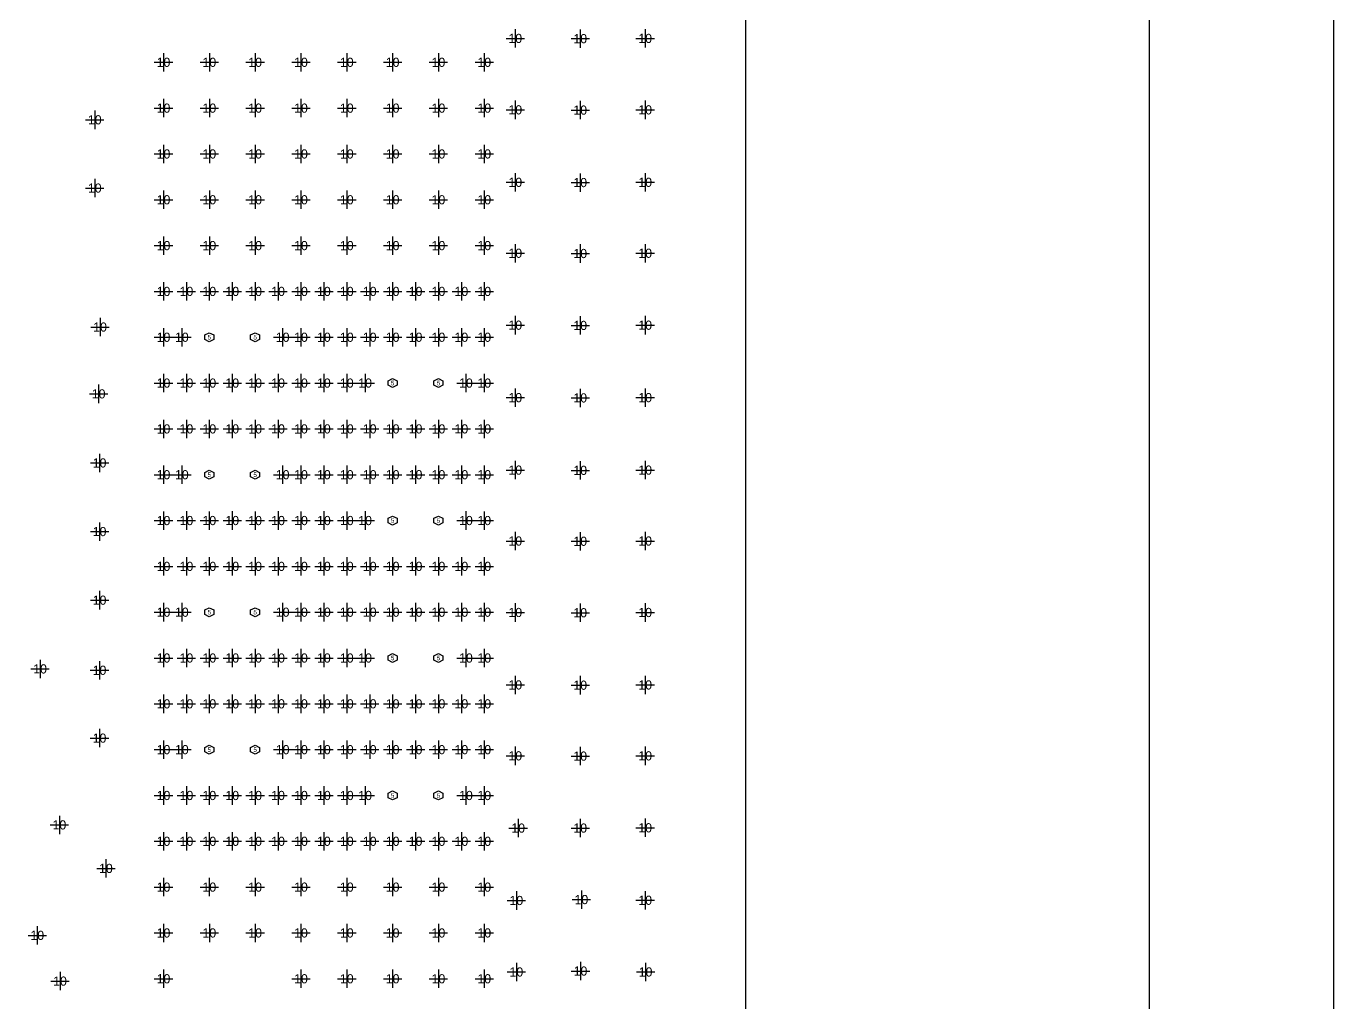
# Model space of a CAD drawing. Extents: x -13164 to 30582, y -10288 to 18382.
# Drawn here: x 6839 to 8266, y 7331 to 8397 of the extents above; entities that cross this region are included whole.
import ezdxf
from ezdxf.enums import TextEntityAlignment as Align

# ---------------------------------------------------------------- set-up
doc = ezdxf.new("R2010")
doc.units = 0
for name, color, linetype in [('BG_DIMENSION', 2, 'CONTINUOUS'), ('BG_OUTLINE', 7, 'CONTINUOUS'), ('MA_NCLEGEND-1-18', 7, 'CONTINUOUS'), ('MA_NCLEGEND-1-2', 12, 'CONTINUOUS')]:
    doc.layers.add(name, color=color, linetype=linetype)

# ---------------------------------------------------------------- blocks, each defined once
blk = doc.blocks.new('FIGURE_CROSS')
for points in [[(-0.5, 0), (0.5, 0)], [(0, 0.5), (0, -0.5)]]:
    blk.add_lwpolyline(points)
blk = doc.blocks.new('FIGURE_HEX')
blk.add_lwpolyline([(-0.5, 0), (-0.25, 0.5), (0.25, 0.5), (0.5, 0), (0.25, -0.5), (-0.25, -0.5)], close=True)

msp = doc.modelspace()

# ---------------------------------------------------------------- linework, layer by layer
at = {"layer": 'BG_DIMENSION'}
for points in [[(8265.571, 6301.798), (8265.571, 11561.024)], [(8064.571, 6434.932), (8064.571, 11311.024)]]:
    msp.add_lwpolyline(points, dxfattribs=at)
at = {"layer": 'BG_OUTLINE'}
msp.add_lwpolyline([(-250, 11561.024), (-250, -250), (7624.012, -250), (7624.012, 11561.024)], close=True, dxfattribs=at)

# ---------------------------------------------------------------- block references
at = {"layer": 'MA_NCLEGEND-1-18', "xscale": 20.079, "yscale": 20.079}
for p in [(7372.404, 8383.164), (7443.277, 8382.889), (7514.15, 8383.164), (6988.583, 8357.091), (7038.583, 8357.091), (7088.583, 8357.091), (7138.583, 8357.091), (7188.583, 8357.091), (7238.583, 8357.091), (7288.583, 8357.091), (7338.583, 8357.091), (6913.583, 8294.347), (6988.583, 8307.091), (7038.583, 8307.091), (7088.583, 8307.091), (7138.583, 8307.091), (7188.583, 8307.091), (7238.583, 8307.091), (7288.583, 8307.091), (7338.583, 8307.091), (7372.404, 8305.213), (7443.277, 8304.937), (7514.15, 8305.213), (6988.583, 8257.091), (7038.583, 8257.091), (7088.583, 8257.091), (7138.583, 8257.091), (7188.583, 8257.091), (7238.583, 8257.091), (7288.583, 8257.091), (7338.583, 8257.091), (7372.411, 8226.151), (7443.284, 8225.876), (7514.158, 8226.151), (6913.583, 8219.843), (6988.583, 8207.091), (7038.583, 8207.091), (7088.583, 8207.091), (7138.583, 8207.091), (7188.583, 8207.091), (7238.583, 8207.091), (7288.583, 8207.091), (7338.583, 8207.091), (6988.583, 8157.091), (7038.583, 8157.091), (7088.583, 8157.091), (7138.583, 8157.091), (7188.583, 8157.091), (7238.583, 8157.091), (7288.583, 8157.091), (7338.583, 8157.091), (7372.404, 8148.759), (7443.277, 8148.483), (7514.15, 8148.759), (6988.581, 8107.082), (7013.584, 8107.096), (7038.581, 8107.082), (7063.584, 8107.096), (7088.581, 8107.082), (7113.584, 8107.096), (7138.581, 8107.082), (7163.584, 8107.096), (7188.581, 8107.082), (7213.584, 8107.096), (7238.581, 8107.082), (7263.584, 8107.096), (7288.581, 8107.082), (7313.584, 8107.096), (7338.581, 8107.082), (6919.361, 8068.252), (7372.404, 8070.256), (7443.277, 8069.98), (7514.15, 8070.256), (6988.581, 8057.082), (7008.584, 8057.096), (7118.584, 8057.096), (7138.581, 8057.092), (7163.584, 8057.096), (7188.581, 8057.082), (7213.584, 8057.096), (7238.581, 8057.082), (7263.584, 8057.096), (7288.581, 8057.082), (7313.584, 8057.096), (7338.581, 8057.082), (6917.801, 7995.322), (6988.581, 8007.082), (7013.584, 8007.096), (7038.581, 8007.082), (7063.584, 8007.096), (7088.581, 8007.082), (7113.584, 8007.096), (7138.581, 8007.082), (7163.584, 8007.096), (7188.581, 8007.082), (7208.584, 8007.096), (7318.584, 8007.096), (7338.581, 8007.082), (7372.404, 7991.187), (7443.277, 7990.911), (7514.15, 7991.187), (6988.581, 7957.082), (7013.584, 7957.096), (7038.581, 7957.082), (7063.584, 7957.096), (7088.581, 7957.082), (7113.584, 7957.096), (7138.581, 7957.082), (7163.584, 7957.096), (7188.581, 7957.082), (7213.584, 7957.096), (7238.581, 7957.082), (7263.584, 7957.096), (7288.581, 7957.082), (7313.584, 7957.096), (7338.581, 7957.082), (6918.821, 7919.952), (7372.404, 7912.118), (7443.277, 7911.842), (7514.15, 7912.118), (6988.581, 7907.082), (7008.584, 7907.096), (7118.584, 7907.096), (7138.581, 7907.082), (7163.584, 7907.096), (7188.581, 7907.082), (7213.584, 7907.096), (7238.581, 7907.082), (7263.584, 7907.096), (7288.581, 7907.082), (7313.584, 7907.096), (7338.581, 7907.082), (6988.581, 7857.082), (7013.584, 7857.096), (7038.581, 7857.082), (7063.584, 7857.096), (7088.581, 7857.082), (7113.584, 7857.096), (7138.581, 7857.082), (7163.584, 7857.096), (7188.581, 7857.082), (7208.584, 7857.096), (7318.584, 7857.096), (7338.581, 7857.082), (6918.821, 7845.072), (7372.404, 7834.732), (7443.277, 7834.457), (7514.15, 7834.732), (6988.581, 7807.082), (7013.584, 7807.096), (7038.581, 7807.082), (7063.584, 7807.096), (7088.581, 7807.082), (7113.584, 7807.096), (7138.581, 7807.082), (7163.584, 7807.096), (7188.581, 7807.082), (7213.584, 7807.096), (7238.581, 7807.082), (7263.584, 7807.096), (7288.581, 7807.094), (7288.581, 7807.082), (7313.584, 7807.096), (7338.581, 7807.082), (6918.821, 7770.192), (6988.581, 7757.082), (7008.584, 7757.096), (7118.584, 7757.096), (7138.581, 7757.082), (7163.584, 7757.096), (7188.581, 7757.082), (7213.584, 7757.096), (7238.581, 7757.082), (7263.584, 7757.096), (7288.581, 7757.082), (7313.584, 7757.096), (7338.581, 7757.082), (7372.404, 7756.781), (7443.277, 7756.505), (7514.15, 7756.781), (6853.9001, 7695.2266), (6988.581, 7707.082), (7013.584, 7707.096), (7038.581, 7707.082), (7063.584, 7707.096), (7088.581, 7707.082), (7113.584, 7707.096), (7138.581, 7707.082), (7163.584, 7707.096), (7188.581, 7707.082), (7208.584, 7707.096), (7318.584, 7707.096), (7338.581, 7707.082), (6918.7632, 7693.7004), (7372.411, 7677.719), (7443.284, 7677.444), (7514.158, 7677.719), (6988.581, 7657.082), (7013.584, 7657.096), (7038.581, 7657.082), (7063.584, 7657.096), (7088.581, 7657.082), (7113.584, 7657.096), (7138.581, 7657.082), (7163.584, 7657.096), (7188.581, 7657.082), (7213.584, 7657.096), (7238.581, 7657.082), (7263.584, 7657.096), (7288.581, 7657.082), (7313.584, 7657.096), (7338.581, 7657.082), (6918.7632, 7619.6801), (6988.581, 7607.082), (7008.584, 7607.096), (7118.584, 7607.096), (7138.581, 7607.082), (7163.584, 7607.096), (7188.581, 7607.082), (7213.584, 7607.096), (7238.581, 7607.082), (7263.584, 7607.096), (7288.581, 7607.082), (7313.584, 7607.096), (7338.581, 7607.082), (7372.404, 7600.327), (7443.277, 7600.051), (7514.15, 7600.327), (6988.581, 7557.082), (7013.584, 7557.096), (7038.581, 7557.082), (7063.584, 7557.096), (7088.581, 7557.082), (7113.584, 7557.096), (7138.581, 7557.082), (7163.584, 7557.096), (7188.581, 7557.082), (7208.584, 7557.096), (7318.584, 7557.096), (7338.581, 7557.082), (6875, 7525), (7375.571, 7521.512), (7443.277, 7521.548), (7514.15, 7521.824), (6988.581, 7507.092), (7013.584, 7507.096), (7038.581, 7507.092), (7063.584, 7507.096), (7088.581, 7507.092), (7113.584, 7507.096), (7138.581, 7507.082), (7163.584, 7507.096), (7188.581, 7507.082), (7213.584, 7507.096), (7238.581, 7507.082), (7263.584, 7507.096), (7288.581, 7507.082), (7313.584, 7507.096), (7338.581, 7507.082), (6925.7159, 7477.5368), (6988.581, 7457.094), (7038.581, 7457.094), (7088.581, 7457.094), (7138.581, 7457.094), (7188.581, 7457.094), (7238.581, 7457.094), (7288.581, 7457.094), (7338.581, 7457.094), (7373.571, 7442.512), (7444.571, 7443.512), (7514.15, 7442.755), (6850.8477, 7404.4872), (6988.583, 7407.091), (7038.583, 7407.091), (7088.583, 7407.091), (7138.583, 7407.091), (7188.583, 7407.091), (7238.583, 7407.091), (7288.583, 7407.091), (7338.583, 7407.091), (6875.673, 7354.5466), (6988.583, 7357.096), (7138.583, 7357.091), (7188.583, 7357.091), (7238.583, 7357.091), (7288.583, 7357.091), (7338.583, 7357.091), (7373.571, 7364.512), (7443.571, 7365.512), (7514.571, 7364.512)]:
    msp.add_blockref('FIGURE_CROSS', p, dxfattribs=at)
at = {"layer": 'MA_NCLEGEND-1-2', "xscale": 9.839, "yscale": 9.839, "rotation": 90}
for p in [(7038.581, 8057.082), (7088.581, 8057.082), (7238.581, 8007.082), (7288.581, 8007.082), (7038.581, 7907.092), (7088.581, 7907.092), (7238.581, 7857.092), (7288.581, 7857.092), (7038.581, 7757.092), (7088.581, 7757.092), (7238.581, 7707.092), (7288.581, 7707.092), (7038.581, 7607.092), (7088.581, 7607.092), (7238.581, 7557.092), (7288.581, 7557.092)]:
    msp.add_blockref('FIGURE_HEX', p, dxfattribs=at)

# ---------------------------------------------------------------- texts
at = {"layer": 'MA_NCLEGEND-1-18'}
for p in [(7372.404, 8383.164), (7443.277, 8382.889), (7514.15, 8383.164), (6988.583, 8357.091), (7038.583, 8357.091), (7088.583, 8357.091), (7138.583, 8357.091), (7188.583, 8357.091), (7238.583, 8357.091), (7288.583, 8357.091), (7338.583, 8357.091), (6988.583, 8307.091), (7038.583, 8307.091), (7088.583, 8307.091), (7138.583, 8307.091), (7188.583, 8307.091), (7238.583, 8307.091), (7288.583, 8307.091), (7338.583, 8307.091), (7372.404, 8305.213), (7443.277, 8304.937), (7514.15, 8305.213), (6913.583, 8294.347), (6988.583, 8257.091), (7038.583, 8257.091), (7088.583, 8257.091), (7138.583, 8257.091), (7188.583, 8257.091), (7238.583, 8257.091), (7288.583, 8257.091), (7338.583, 8257.091), (6913.583, 8219.843), (7372.411, 8226.151), (7443.284, 8225.876), (7514.158, 8226.151), (6988.583, 8207.091), (7038.583, 8207.091), (7088.583, 8207.091), (7138.583, 8207.091), (7188.583, 8207.091), (7238.583, 8207.091), (7288.583, 8207.091), (7338.583, 8207.091), (6988.583, 8157.091), (7038.583, 8157.091), (7088.583, 8157.091), (7138.583, 8157.091), (7188.583, 8157.091), (7238.583, 8157.091), (7288.583, 8157.091), (7338.583, 8157.091), (7372.404, 8148.759), (7443.277, 8148.483), (7514.15, 8148.759), (6988.581, 8107.082), (7013.584, 8107.096), (7038.581, 8107.082), (7063.584, 8107.096), (7088.581, 8107.082), (7113.584, 8107.096), (7138.581, 8107.082), (7163.584, 8107.096), (7188.581, 8107.082), (7213.584, 8107.096), (7238.581, 8107.082), (7263.584, 8107.096), (7288.581, 8107.082), (7313.584, 8107.096), (7338.581, 8107.082), (6919.361, 8068.252), (6988.581, 8057.082), (7008.584, 8057.096), (7118.584, 8057.096), (7138.581, 8057.092), (7163.584, 8057.096), (7188.581, 8057.082), (7213.584, 8057.096), (7238.581, 8057.082), (7263.584, 8057.096), (7288.581, 8057.082), (7313.584, 8057.096), (7338.581, 8057.082), (7372.404, 8070.256), (7443.277, 8069.98), (7514.15, 8070.256), (6988.581, 8007.082), (7013.584, 8007.096), (7038.581, 8007.082), (7063.584, 8007.096), (7088.581, 8007.082), (7113.584, 8007.096), (7138.581, 8007.082), (7163.584, 8007.096), (7188.581, 8007.082), (7208.584, 8007.096), (7318.584, 8007.096), (7338.581, 8007.082), (6917.801, 7995.322), (7372.404, 7991.187), (7443.277, 7990.911), (7514.15, 7991.187), (6988.581, 7957.082), (7013.584, 7957.096), (7038.581, 7957.082), (7063.584, 7957.096), (7088.581, 7957.082), (7113.584, 7957.096), (7138.581, 7957.082), (7163.584, 7957.096), (7188.581, 7957.082), (7213.584, 7957.096), (7238.581, 7957.082), (7263.584, 7957.096), (7288.581, 7957.082), (7313.584, 7957.096), (7338.581, 7957.082), (6918.821, 7919.952), (6988.581, 7907.082), (7008.584, 7907.096), (7118.584, 7907.096), (7138.581, 7907.082), (7163.584, 7907.096), (7188.581, 7907.082), (7213.584, 7907.096), (7238.581, 7907.082), (7263.584, 7907.096), (7288.581, 7907.082), (7313.584, 7907.096), (7338.581, 7907.082), (7372.404, 7912.118), (7443.277, 7911.842), (7514.15, 7912.118), (6988.581, 7857.082), (7013.584, 7857.096), (7038.581, 7857.082), (7063.584, 7857.096), (7088.581, 7857.082), (7113.584, 7857.096), (7138.581, 7857.082), (7163.584, 7857.096), (7188.581, 7857.082), (7208.584, 7857.096), (7318.584, 7857.096), (7338.581, 7857.082), (6918.821, 7845.072), (7372.404, 7834.732), (7443.277, 7834.457), (7514.15, 7834.732), (6988.581, 7807.082), (7013.584, 7807.096), (7038.581, 7807.082), (7063.584, 7807.096), (7088.581, 7807.082), (7113.584, 7807.096), (7138.581, 7807.082), (7163.584, 7807.096), (7188.581, 7807.082), (7213.584, 7807.096), (7238.581, 7807.082), (7263.584, 7807.096), (7288.581, 7807.094), (7288.581, 7807.082), (7313.584, 7807.096), (7338.581, 7807.082), (6918.821, 7770.192), (6988.581, 7757.082), (7008.584, 7757.096), (7118.584, 7757.096), (7138.581, 7757.082), (7163.584, 7757.096), (7188.581, 7757.082), (7213.584, 7757.096), (7238.581, 7757.082), (7263.584, 7757.096), (7288.581, 7757.082), (7313.584, 7757.096), (7338.581, 7757.082), (7372.404, 7756.781), (7443.277, 7756.505), (7514.15, 7756.781), (6988.581, 7707.082), (7013.584, 7707.096), (7038.581, 7707.082), (7063.584, 7707.096), (7088.581, 7707.082), (7113.584, 7707.096), (7138.581, 7707.082), (7163.584, 7707.096), (7188.581, 7707.082), (7208.584, 7707.096), (7318.584, 7707.096), (7338.581, 7707.082), (6853.9001, 7695.2266), (6918.7632, 7693.7004), (7372.411, 7677.719), (7443.284, 7677.444), (7514.158, 7677.719), (6988.581, 7657.082), (7013.584, 7657.096), (7038.581, 7657.082), (7063.584, 7657.096), (7088.581, 7657.082), (7113.584, 7657.096), (7138.581, 7657.082), (7163.584, 7657.096), (7188.581, 7657.082), (7213.584, 7657.096), (7238.581, 7657.082), (7263.584, 7657.096), (7288.581, 7657.082), (7313.584, 7657.096), (7338.581, 7657.082), (6918.7632, 7619.6801), (6988.581, 7607.082), (7008.584, 7607.096), (7118.584, 7607.096), (7138.581, 7607.082), (7163.584, 7607.096), (7188.581, 7607.082), (7213.584, 7607.096), (7238.581, 7607.082), (7263.584, 7607.096), (7288.581, 7607.082), (7313.584, 7607.096), (7338.581, 7607.082), (7372.404, 7600.327), (7443.277, 7600.051), (7514.15, 7600.327), (6988.581, 7557.082), (7013.584, 7557.096), (7038.581, 7557.082), (7063.584, 7557.096), (7088.581, 7557.082), (7113.584, 7557.096), (7138.581, 7557.082), (7163.584, 7557.096), (7188.581, 7557.082), (7208.584, 7557.096), (7318.584, 7557.096), (7338.581, 7557.082), (6875, 7525), (7375.571, 7521.512), (7443.277, 7521.548), (7514.15, 7521.824), (6988.581, 7507.092), (7013.584, 7507.096), (7038.581, 7507.092), (7063.584, 7507.096), (7088.581, 7507.092), (7113.584, 7507.096), (7138.581, 7507.082), (7163.584, 7507.096), (7188.581, 7507.082), (7213.584, 7507.096), (7238.581, 7507.082), (7263.584, 7507.096), (7288.581, 7507.082), (7313.584, 7507.096), (7338.581, 7507.082), (6925.7159, 7477.5368), (6988.581, 7457.094), (7038.581, 7457.094), (7088.581, 7457.094), (7138.581, 7457.094), (7188.581, 7457.094), (7238.581, 7457.094), (7288.581, 7457.094), (7338.581, 7457.094), (7444.571, 7443.512), (7373.571, 7442.512), (7514.15, 7442.755), (6850.8477, 7404.4872), (6988.583, 7407.091), (7038.583, 7407.091), (7088.583, 7407.091), (7138.583, 7407.091), (7188.583, 7407.091), (7238.583, 7407.091), (7288.583, 7407.091), (7338.583, 7407.091), (7373.571, 7364.512), (7443.571, 7365.512), (7514.571, 7364.512), (6875.673, 7354.5466), (6988.583, 7357.096), (7138.583, 7357.091), (7188.583, 7357.091), (7238.583, 7357.091), (7288.583, 7357.091), (7338.583, 7357.091)]:
    msp.add_text('10', height=10.0395, dxfattribs=at).set_placement(p, align=Align.MIDDLE_CENTER)
at = {"layer": 'MA_NCLEGEND-1-2'}
for p in [(7038.581, 8057.082), (7088.581, 8057.082), (7238.581, 8007.082), (7288.581, 8007.082), (7038.581, 7907.092), (7088.581, 7907.092), (7238.581, 7857.092), (7288.581, 7857.092), (7038.581, 7757.092), (7088.581, 7757.092), (7238.581, 7707.092), (7288.581, 7707.092), (7038.581, 7607.092), (7088.581, 7607.092), (7238.581, 7557.092), (7288.581, 7557.092)]:
    msp.add_text('5', height=4.9195, dxfattribs=at).set_placement(p, align=Align.MIDDLE_CENTER)

doc.saveas('drawing.dxf')
